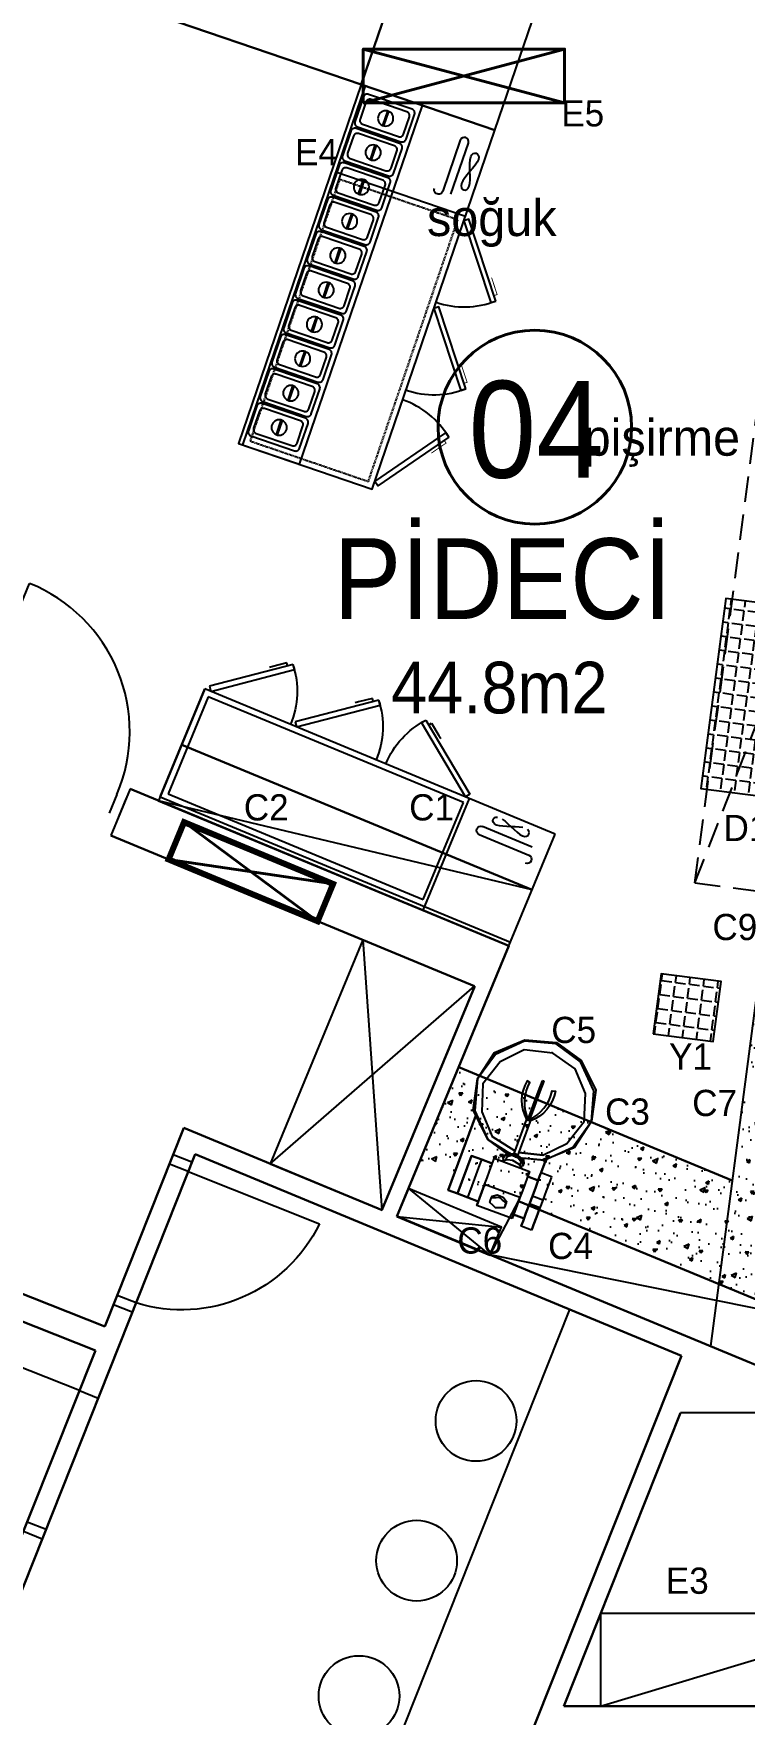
# Model space of a CAD drawing. Header units: millimetres. Extents: x -2729 to 15248, y -12439 to 5292.
# Drawn here: x 4882 to 5234, y -11096 to -10263 of the extents above; entities that cross this region are included whole.
import ezdxf

# ---------------------------------------------------------------- set-up
doc = ezdxf.new("R2010")
doc.units = ezdxf.units.MM
doc.linetypes.add('DASHED', pattern=[0.75, 0.5, -0.25])
doc.linetypes.add('HIDDENX2', pattern=[19.05, 12.7, -6.35])
for name, color, linetype in [('002 Çizgi', 7, 'Continuous'), ('kapı ABD', 55, 'Continuous'), ('S2000-002 Çizgi', 7, 'Continuous')]:
    doc.layers.add(name, color=color, linetype=linetype)
for name, color, linetype, lineweight in [('antet_Ном_пера__60', 7, 'Continuous', 35), ('DUVAR', 7, 'Continuous', 30), ('tefriş', 7, 'Continuous', 25)]:
    doc.layers.add(name, color=color, linetype=linetype, lineweight=lineweight)
doc.styles.add('TAKSİM', font='GOTHIC.TTF', dxfattribs={"height": 20})
doc.styles.add('Мой Ариал', font='arial.ttf', dxfattribs={"width": 0.9})

# ---------------------------------------------------------------- blocks, each defined once
blk = doc.blocks.new('sertyaet')
at = {"layer": 'kapı ABD', "color": 7}
for p, q in [((4410.82, 2180.57), (4401.58, 2184.39)), ((4408.91, 2175.95), (4399.67, 2179.77)), ((4408.91, 2175.95), (4482.82, 2145.33)), ((4376.38, 2097.42), (4367.14, 2101.25)), ((4378.29, 2102.04), (4369.05, 2105.86))]:
    blk.add_line(p, q, dxfattribs=at)
blk.add_arc((4409.36, 2174.86), 79.17, 246.89722, 338.10278, dxfattribs=at)
blk = doc.blocks.new('wruwru')
at = {"layer": 'kapı ABD', "color": 7}
for p, q in [((2.97, 9.55), (23.77, 76.39)), ((-68.64, 31.84), (-71.61, 22.29)), ((-63.87, 30.35), (-66.84, 20.8)), ((2.97, 9.55), (0, 0)), ((7.75, 8.06), (4.77, -1.49))]:
    blk.add_line(p, q, dxfattribs=at)
blk.add_arc((6.75, 2.35), 75.97, 77.05074, 158.37243, dxfattribs=at)
blk = doc.blocks.new('A$C65ED232B')
at = {"layer": 'S2000-002 Çizgi', "linetype": 'ByBlock', "flags": 128}
for points in [[(77.3, 42.7), (72.9, 57.8), (58.7, 73), (39.1, 77.4), (19.6, 73), (5.3, 57.8), (0, 38.2), (5.3, 19.6), (19.6, 4.4), (39.1, 0), (20.5, 5.3), (6.2, 19.6), (0.9, 38.2), (6.2, 57.8), (20.5, 72), (39.1, 77.4), (58.7, 72), (72.9, 57.8), (76.4, 41.8)], [(7.1, 38.2), (11.5, 56), (24, 67.6), (40.9, 73), (57.8, 67.6), (70.2, 56)], [(86.3, 57.8), (86.3, 56.9)], [(112, 56.9), (104, 56.9), (94.2, 56.9), (86.3, 56.9)], [(112, 56.9), (104, 56.9), (94.2, 56.9), (86.3, 56.9)], [(112, 57.8), (112, 56.9)], [(76.4, 38.2), (77.3, 40.9), (78.2, 43.6), (80.9, 44.5), (79.1, 44.5), (77.3, 43.6), (76.4, 40.9), (75.5, 38.2)], [(82.7, 31.1), (80.9, 33.8), (80, 38.2), (80.9, 41.8), (82.7, 44.5)], [(81.8, 43.6), (80.9, 44.5)], [(82.7, 25.8), (83.5, 25.8), (87.1, 25.8), (91.6, 25.8), (96, 25.8), (100.5, 25.8), (100.5, 49.8), (114.7, 49.8), (100.5, 49.8), (96, 49.8), (91.6, 49.8), (87.1, 49.8), (83.5, 49.8), (82.7, 49.8)], [(100.5, 49.8), (96, 49.8), (91.6, 49.8), (87.1, 49.8), (83.5, 49.8), (82.7, 49.8), (82.7, 25.8), (83.5, 25.8), (87.1, 25.8), (91.6, 25.8), (96, 25.8), (100.5, 25.8)], [(114.7, 25.8), (114.7, 49.8)], [(70.2, 21.4), (57.8, 9.8), (40.9, 4.4), (24, 9.8), (11.5, 21.4), (7.1, 38.2), (7.1, 39.1)], [(25.8, 37.4), (32.9, 37.4), (42.7, 37.4), (52.5, 37.4), (42.7, 37.4), (32.9, 37.4), (25.8, 37.4), (25.8, 38.2)], [(76.4, 33.8), (72.9, 19.6), (58.7, 5.3), (39.1, 0), (58.7, 4.4), (72.9, 19.6), (76.4, 32.9)], [(75.5, 39.1), (53.3, 39.1), (52.5, 39.1), (52.5, 38.2), (52.5, 37.4), (52.5, 36.5), (53.3, 36.5), (75.5, 36.5)], [(75.5, 37.4), (75.5, 38.2), (76.4, 34.7), (77.3, 32), (79.1, 31.1), (80.9, 31.1), (78.2, 32), (77.3, 34.7), (76.4, 38.2), (76.4, 37.4)], [(77.3, 38.2), (77.3, 40), (79.1, 42.7), (80.9, 42.7)], [(80.9, 32.9), (79.1, 32.9), (77.3, 35.6), (77.3, 38.2), (77.3, 37.4)], [(80, 38.2), (80, 37.4)], [(108.5, 32.9), (110.2, 32.9), (111.1, 35.6), (112, 38.2), (111.1, 40), (110.2, 42.7), (108.5, 42.7), (106.7, 42.7), (105.8, 42.7), (104, 40), (104, 38.2), (104, 35.6), (105.8, 32.9), (106.7, 32.9)], [(108.5, 42.7), (106.7, 42.7), (105.8, 40), (104.9, 38.2)], [(106.7, 32.9), (105.8, 35.6), (104.9, 38.2), (104.9, 37.4)], [(80.9, 31.1), (81.8, 32)], [(80.9, 18.7), (81.8, 18.7), (85.4, 18.7), (90.7, 18.7), (96.9, 18.7), (102.2, 18.7), (108.5, 18.7), (113.8, 18.7), (116.5, 18.7), (117.3, 18.7), (116.5, 18.7), (113.8, 18.7), (108.5, 18.7), (102.2, 18.7)], [(96.9, 11.6), (96.9, 18.7), (90.7, 18.7), (85.4, 18.7), (81.8, 18.7), (80.9, 18.7), (80.9, 11.6), (81.8, 11.6), (85.4, 11.6), (90.7, 11.6), (96.9, 11.6), (102.2, 11.6), (108.5, 11.6), (113.8, 11.6), (116.5, 11.6)], [(80.9, 11.6), (81.8, 11.6), (85.4, 11.6), (90.7, 11.6), (96.9, 11.6), (102.2, 11.6)], [(116.5, 11.6), (113.8, 11.6), (108.5, 11.6), (102.2, 11.6), (102.2, 18.7), (96.9, 18.7)], [(117.3, 11.6), (117.3, 18.7)]]:
    blk.add_lwpolyline(points, dxfattribs=at)
for points in [[(61.3, 70.3), (112, 70.3)], [(112, 70.3), (112, 64)], [(73.8, 39.1), (70.2, 56)], [(86.3, 56.9), (86.3, 64), (112, 64), (112, 56.9), (112, 64), (86.3, 64)], [(86.3, 56.9), (86.3, 57.8)], [(86.3, 49.8), (86.3, 56.9)], [(112, 56.9), (112, 57.8)], [(112, 56.9), (112, 49.8)], [(25.8, 38.2), (32.9, 38.2), (42.7, 38.2), (52.5, 38.2), (42.7, 38.2), (32.9, 38.2)], [(70.2, 21.4), (73.8, 36.5)], [(108.5, 32.9), (106.7, 32.9)], [(86.3, 18.7), (86.3, 25.8)], [(114.7, 25.8), (100.5, 25.8)], [(112, 25.8), (112, 18.7)], [(80.9, 18.7), (72.9, 18.7)], [(117.3, 11.6), (116.5, 11.6)]]:
    blk.add_lwpolyline(points, close=True, dxfattribs=at)
for points in [[(52.5, 39.1), (52.5, 37.8, 0.235134), (29.6, 45.4), (29.3, 47.4, -0.269873)], [(52.5, 36.5), (52.5, 37.8, -0.235134), (29.6, 30.2), (29.3, 28.2, 0.269873)]]:
    blk.add_lwpolyline(points, format="xyb", close=True, dxfattribs=at)
blk = doc.blocks.new('A$C01E77913')
at = {"layer": 'S2000-002 Çizgi'}
for points in [[(2, 26.8), (15, 26.8, -0.414214), (17, 24.8), (17, 2, -0.414214), (15, 0), (2, 0, -0.414214), (0, 2), (0, 24.8, -0.414214)], [(4, 24.8), (13, 24.8, -0.414214), (15, 22.8), (15, 4, -0.414214), (13, 2), (4, 2, -0.414214), (2, 4), (2, 22.8, -0.414214)]]:
    blk.add_lwpolyline(points, format="xyb", close=True, dxfattribs=at)
blk.add_lwpolyline([(4.71, 14.27), (12.21, 14.27), (12.21, 13.52), (4.71, 13.52)], close=True, dxfattribs=at)
blk.add_circle((8.46, 13.87), 3.82, dxfattribs=at)
blk = doc.blocks.new('188-70-M')
at = {"layer": '002 Çizgi', "color": 7}
blk.add_line((47.58, -126.01), (47.58, 61.99), dxfattribs=at)
for points in [[(-48.08, 25.3), (-22.47, 59.53), (-20.42, 57.99), (-46.03, 23.76)], [(-20.42, -126.01), (49.58, -126.01), (49.58, 61.99), (-20.42, 61.99)], [(17.58, 61.99), (17.58, -126.02), (49.58, -126.02), (49.58, 61.99)], [(-48.23, -0.07), (-22.46, -34.18), (-20.42, -32.64), (-46.19, 1.48)], [(-48.23, -46.05), (-22.46, -80.16), (-20.42, -78.61), (-46.19, -44.5)], [(-17.39, -109.57), (-17.22, -108.11), (-16.77, -106.41), (-16.12, -104.55), (-15.39, -102.6), (-14.65, -100.65), (-14.01, -98.79), (-13.56, -97.09), (-13.39, -95.63), (-13.56, -94.48), (-14.01, -93.67), (-14.65, -93.18), (-15.39, -93.01), (-16.12, -93.18), (-16.77, -93.67), (-17.22, -94.48), (-17.39, -95.63), (-17.22, -97.09), (-16.77, -98.79), (-16.12, -100.65), (-15.39, -102.6), (-14.65, -104.55), (-14.01, -106.41), (-13.56, -108.11), (-13.39, -109.57), (-13.56, -110.72), (-14.01, -111.53), (-14.65, -112.02), (-15.39, -112.19), (-16.12, -112.02), (-16.77, -111.53), (-17.22, -110.72)]]:
    blk.add_lwpolyline(points, close=True, dxfattribs=at)
at = {"layer": '002 Çizgi', "color": 7, "linetype": 'DASHED'}
blk.add_lwpolyline([(44.58, -78.01), (44.58, 58.99), (-17.42, 58.99), (-17.42, -78.01)], close=True, dxfattribs=at)
at = {"layer": '002 Çizgi', "color": 7, "const_width": 0.428}
for points in [[(-46.4, 27.55), (-47.72, 28.54), (-43.49, 34.19), (-42.41, 35.64)], [(-46.54, -2.32), (-47.86, -3.31), (-43.6, -8.95), (-42.51, -10.39)], [(-46.54, -48.29), (-47.86, -49.29), (-43.6, -54.92), (-42.51, -56.37)]]:
    blk.add_lwpolyline(points, dxfattribs=at)
at = {"layer": '002 Çizgi', "color": 7}
blk.add_lwpolyline([(47.58, -81.01), (-20.42, -81.01)], dxfattribs=at)
for points in [[(-10.08, -89.01), (-10.08, -115.68, 1), (-5.74, -115.68)], [(-5.74, -115.68), (-5.74, -89.01, -1), (-1.39, -89.01)]]:
    blk.add_lwpolyline(points, format="xyb", dxfattribs=at)
for centre, start, end in [((-20.42, 57.99), 229.75503, 270), ((-20.42, -32.64), 90, 130.50921), ((-20.42, -78.61), 90, 130.50921)]:
    blk.add_arc(centre, 42.75, start, end, dxfattribs=at)
at = {"layer": '002 Çizgi', "color": 7, "xscale": -1, "rotation": 90}
for p in [(46.98, 56.48), (46.98, 38.48), (46.98, 20.48), (46.98, 2.48), (46.98, -15.52), (46.98, -33.52), (46.98, -51.52), (46.98, -69.52), (46.98, -87.52), (46.59, -105.52)]:
    blk.add_blockref('A$C01E77913', p, dxfattribs=at)
blk = doc.blocks.new('A$C403F2A37')
for p, q in [((0, 0), (50, 15)), ((0, 15), (50, 0))]:
    blk.add_line(p, q)
blk.add_lwpolyline([(0, 0), (50, 0), (50, 15), (0, 15)], close=True)
blk = doc.blocks.new('A$C34EC4B2C')
at = {"layer": 'S2000-002 Çizgi'}
for p, q in [((80.83, 87.67), (46.6, 62.05)), ((48.14, 60), (82.37, 85.61)), ((77.59, 87.3), (71.93, 83.07)), ((78.58, 85.98), (77.59, 87.3)), ((82.37, 85.61), (80.83, 87.67)), ((104.65, 85.77), (106.2, 87.82)), ((138.76, 60), (104.65, 85.77)), ((106.2, 87.82), (140.31, 62.05)), ((108.44, 86.12), (109.44, 87.44)), ((109.44, 87.44), (115.07, 83.18)), ((150.63, 85.77), (152.18, 87.82)), ((184.74, 60), (150.63, 85.77)), ((152.18, 87.82), (186.29, 62.05)), ((154.42, 86.12), (155.42, 87.44)), ((155.42, 87.44), (161.05, 83.18)), ((71.93, 83.07), (70.49, 81.99)), ((115.07, 83.18), (116.52, 82.09)), ((161.05, 83.18), (162.5, 82.09)), ((0, 0), (0, 60)), ((0, 60), (188, 60)), ((46.11, 60), (46.11, 0)), ((46.6, 62.05), (48.14, 60)), ((140.31, 62.05), (138.76, 60)), ((186.29, 62.05), (184.74, 60)), ((188, 2), (188, 60)), ((188, 60), (188, 0)), ((12, 54.97), (12.17, 55.71)), ((12.17, 54.24), (12, 54.97)), ((12.17, 55.71), (12.66, 56.35)), ((12.66, 53.6), (12.17, 54.24)), ((12.66, 56.35), (13.47, 56.8)), ((13.47, 53.14), (12.66, 53.6)), ((14.62, 52.97), (13.47, 53.14)), ((16.07, 53.14), (14.62, 52.97)), ((16.07, 56.8), (17.78, 56.35)), ((17.78, 53.6), (16.07, 53.14)), ((17.78, 56.35), (19.64, 55.71)), ((19.64, 54.24), (17.78, 53.6)), ((19.64, 55.71), (21.59, 54.97)), ((21.59, 54.97), (19.64, 54.24)), ((23.54, 55.71), (21.59, 54.97)), ((21.59, 54.97), (23.54, 54.24)), ((25.4, 56.35), (23.54, 55.71)), ((23.54, 54.24), (25.4, 53.6)), ((27.1, 56.8), (25.4, 56.35)), ((25.4, 53.6), (27.1, 53.14)), ((27.1, 53.14), (28.56, 52.97)), ((28.56, 52.97), (29.7, 53.14)), ((30.52, 56.35), (29.7, 56.8)), ((29.7, 53.14), (30.52, 53.6)), ((31.01, 55.71), (30.52, 56.35)), ((30.52, 53.6), (31.01, 54.24)), ((31.17, 54.97), (31.01, 55.71)), ((31.01, 54.24), (31.17, 54.97)), ((48, 5), (48, 57)), ((48, 57), (185, 57)), ((185, 57), (185, 5)), ((8, 49.66), (34.67, 49.66)), ((34.67, 45.32), (8, 45.32)), ((188, 2), (0, 2)), ((185, 5), (48, 5)), ((188, 0), (0, 0))]:
    blk.add_line(p, q, dxfattribs=at)
for centre, radius, start, end in [((48.14, 60), 42.75, 0, 40.24497), ((138.76, 60), 42.75, 139.49079, 180), ((184.74, 60), 42.75, 139.49079, 180), ((8, 43.15), 2.17, 90, 270), ((34.67, 47.49), 2.17, 270, 90)]:
    blk.add_arc(centre, radius, start, end, dxfattribs=at)

msp = doc.modelspace()

# ---------------------------------------------------------------- hatches: boundary and pattern name
h = msp.add_hatch()
h.set_pattern_fill('ANGLE', color=256, angle=172.5)
h.set_pattern_definition([(172.5, (8256.342, -5360.358), (-0.9117254, -6.925242), [5.08, -1.905]), (262.5, (8256.342, -5360.358), (6.925242, -0.9117254), [5.08, -1.905])])
h.paths.add_polyline_path([(5212.831, -10637.391), (5242.574, -10641.307), (5254.974, -10547.119), (5225.231, -10543.203)])
h = msp.add_hatch()
h.set_pattern_fill('ANGLE', color=256, angle=-7.500609)
h.set_pattern_definition([(352.49939, (-3252.783, -12382.319), (0.911799, 6.9252327), [5.08, -1.905]), (82.49939, (-3252.783, -12382.319), (-6.9252327, 0.911799), [5.08, -1.905])])
h.paths.add_polyline_path([(5222.877, -10733.112), (5193.134, -10729.196), (5189.218, -10758.939), (5218.961, -10762.855)])
h = msp.add_hatch()
h.set_pattern_fill('ANGLE', color=256, angle=-7.500609)
h.set_pattern_definition([(352.49939, (-3252.783, -12382.319), (0.911799, 6.9252327), [5.08, -1.905]), (82.49939, (-3252.783, -12382.319), (-6.9252327, 0.911799), [5.08, -1.905])])
h.paths.add_polyline_path([(5222.877, -10733.112), (5193.134, -10729.196), (5189.218, -10758.939), (5218.961, -10762.855)])
at = {"layer": 'S2000-002 Çizgi'}
h = msp.add_hatch(dxfattribs=at)
h.set_pattern_fill('AR-CONC', color=252, scale=0.1, angle=-22.5)
h.set_pattern_definition([(27.5, (-1e-11, -12635.68), (16.221706, -8.444485), [1.905, -20.955]), (332.5, (-1e-11, -12635.68), (4.05536, 19.00006), [1.524, -16.76406]), (77.95144, (1.352, -12636.384), (20.27707, 10.55557), [1.619, -17.809024]), (23.6842, (1.944, -12630.987), (23.43555, -14.25795), [2.8575, -31.4325]), (74.13556, (3.897, -12632.175), (31.40187, 13.77413), [2.4285, -26.71356]), (328.68415, (1.944, -12630.987), (31.40187, 13.77413), [2.286, -25.14597]), (358.5, (3.805, -12633.132), (10.093824, -15.250104), [1.905, -20.955]), (303.5, (3.805, -12633.132), (12.75833, 14.65169), [1.524, -16.764]), (48.95145, (4.646, -12634.403), (22.852155, -0.598416), [1.619, -17.808994]), (15, (-1e-11, -12635.6804), (3.521131, 7.693671), [0, -16.5608, 0, -17.018, 0, -16.8275]), (345, (-1e-11, -12635.68), (10.007076, 6.6984), [0, -9.7028, 0, -16.1798, 0, -6.4135]), (305, (-5.233, -12633.513), (12.307708, -5.718094), [0, -6.35, 0, -19.812, 0, -26.289]), (295, (-7.58, -12632.541), (14.658382, -3.319557), [0, -8.255, 0, -13.1572, 0, -18.669])])
h.paths.add_polyline_path([(5280.765, -10743.985), (5240.606, -10738.698), (5221.61, -10882.957), (5261.109, -10899.318)])
h.paths.add_polyline_path([(5228.366, -10831.636), (5092.751, -10775.462), (5073.617, -10821.656), (5221.61, -10882.957)])

# ---------------------------------------------------------------- linework, layer by layer
for p, q in [((5044.46, -10288.536), (5067.116, -10222.304)), ((4929.847, -10637.63), (4920.28, -10660.727)), ((5129.106, -10687.694), (4943.936, -10643.466)), ((5108.33, -10868.507), (5122.461, -10841.888)), ((5261.109, -10899.318), (5108.33, -10868.507)), ((5163.117, -11092.249), (5315.117, -11046.249))]:
    msp.add_line(p, q)
at = {"color": 4, "lineweight": 40, "ltscale": 0.005}
for p, q in [((5145.267, -10297.576), (5045.471, -10271.044)), ((5045.471, -10297.576), (5145.267, -10271.044))]:
    msp.add_line(p, q, dxfattribs=at)
at = {"color": 3, "lineweight": 40, "ltscale": 0.005}
for p, q in [((4956.569, -10654.11), (5022.826, -10703.203)), ((4948.916, -10672.588), (5030.48, -10684.725))]:
    msp.add_line(p, q, dxfattribs=at)
for points in [[(5110.692, -10311.192), (5133.348, -10244.96), (5067.116, -10222.304), (5044.462, -10288.53)], [(5254.974, -10547.119), (5225.231, -10543.203), (5212.831, -10637.391), (5242.574, -10641.307)], [(5189.218, -10758.939), (5218.961, -10762.855), (5222.877, -10733.112), (5193.134, -10729.196)], [(5189.218, -10758.939), (5218.961, -10762.855), (5222.877, -10733.112), (5193.134, -10729.196)], [(5163.117, -11092.249), (5315.117, -11092.249), (5315.117, -11046.249), (5163.117, -11046.249)]]:
    msp.add_lwpolyline(points, close=True)
at = {"color": 4, "lineweight": 40, "ltscale": 0.005}
msp.add_lwpolyline([(5045.471, -10297.576), (5045.471, -10271.044), (5145.267, -10271.044), (5145.267, -10297.576)], close=True, dxfattribs=at)
at = {"color": 3, "lineweight": 40, "ltscale": 0.005, "const_width": 3}
msp.add_lwpolyline([(4948.916, -10672.588), (5022.826, -10703.203), (5030.48, -10684.725), (4956.569, -10654.11)], close=True, dxfattribs=at)
at = {"color": 1, "lineweight": 40, "ltscale": 0.005}
msp.add_circle((5130.498, -10458.367), 48, dxfattribs=at)
at = {"layer": 'DUVAR', "linetype": 'Continuous'}
for p, q in [((5044.46, -10288.536), (4911.995, -10243.223)), ((5129.106, -10687.694), (4955.416, -10615.749)), ((5117.625, -10715.41), (4929.847, -10637.63)), ((5100.667, -10735.446), (4920.28, -10660.727)), ((5117.625, -10715.41), (5062.073, -10849.525)), ((5100.691, -10735.389), (5054.682, -10846.464)), ((5228.366, -10831.636), (5092.751, -10775.462)), ((4956.505, -10805.622), (4917.326, -10904.096)), ((4956.505, -10805.622), (5033.685, -10837.588)), ((4962.111, -10818.581), (4687.909, -11507.782)), ((5203.153, -10918.568), (4962.111, -10818.581)), ((4999.311, -10823.351), (5033.685, -10837.588)), ((5054.745, -10846.311), (5033.685, -10837.588)), ((5261.109, -10899.318), (5122.461, -10841.888)), ((5284.507, -10941.481), (5062.136, -10849.373)), ((4774.262, -10860.91), (4912.61, -10915.952)), ((4822.039, -10866.186), (4917.326, -10904.096)), ((4912.61, -10915.952), (4870.412, -11022.014)), ((5203.153, -10918.568), (4948.137, -11559.545)), ((5202.686, -10946.794), (5144.816, -11092.249)), ((5769.709, -11092.249), (5144.816, -11092.249))]:
    msp.add_line(p, q, dxfattribs=at)
at = {"layer": 'S2000-002 Çizgi', "linetype": 'HIDDENX2'}
for q in [(5267.445, -10247.051), (5374.082, -10261.09), (5316.527, -10698.26)]:
    msp.add_line((5209.89, -10684.221), q, dxfattribs=at)
at = {"layer": 'S2000-002 Çizgi'}
msp.add_line((5309.015, -10946.794), (5202.686, -10946.794), dxfattribs=at)
msp.add_lwpolyline([(5240.602, -10738.696), (5217.557, -10913.75), (5284.507, -10941.481), (5310, -10747.839)], close=True, dxfattribs=at)
at = {"layer": 'tefriş'}
for p, q in [((5045.234, -10712.485), (4999.289, -10823.407)), ((5045.234, -10712.485), (5054.721, -10846.368)), ((4999.289, -10823.407), (5100.667, -10735.446)), ((5147.726, -10895.576), (4888.299, -11547.642)), ((4904.715, -10935.796), (4839.673, -10909.919)), ((4904.715, -10935.796), (4914.006, -10939.492)), ((4878.838, -11000.837), (4888.129, -11004.534)), ((4876.989, -11005.483), (4886.281, -11009.18))]:
    msp.add_line(p, q, dxfattribs=at)
for centre in [(5101.345, -10950.814), (5071.894, -11020.085), (5043.325, -11087.155)]:
    msp.add_circle(centre, 20, dxfattribs=at)

# ---------------------------------------------------------------- block references
for name, p, rotation in [('sertyaet', (7025.352, -15018.626), 90.00000000000345), ('A$C403F2A37', (5062.073, -10849.525), 337.5000000036674)]:
    msp.add_blockref(name, p, dxfattribs=dict(rotation=rotation))
at = {"layer": 'kapı ABD', "color": 7, "xscale": -1, "rotation": 231.0162130804064}
msp.add_blockref('wruwru', (4949.364, -10823.571), dxfattribs=at)
at = {"layer": 'S2000-002 Çizgi', "rotation": 161.1155474623162}
msp.add_blockref('188-70-M', (5050.589, -10423.813), dxfattribs=at)
at = {"layer": 'S2000-002 Çizgi', "xscale": -1, "rotation": 337.5000000036666}
msp.add_blockref('A$C34EC4B2C', (5117.625, -10715.41), dxfattribs=at)
at = {"layer": 'S2000-002 Çizgi', "xscale": -0.7792207792207789, "yscale": 0.7792207792207791, "zscale": 0.7792207792207791, "rotation": 69.62113879020804}
msp.add_blockref('A$C65ED232B', (5169.226, -10773.739), dxfattribs=at)

# ---------------------------------------------------------------- texts
at = {"style": 'TAKSİM'}
for s, height, p in [('E5', 13, (5143.625, -10309.341)), ('E4', 13, (5011.581, -10328.567)), ('soğuk', 18, (5077.056, -10363.655)), ('pişirme', 18, (5154.704, -10472.504)), ('C2', 13, (4986.217, -10653.269)), ('C1', 13, (5068.208, -10653.269)), ('D1', 13, (5224.08, -10663.479)), ('C9', 13, (5218.576, -10712.564)), ('C5', 13, (5138.667, -10763.562)), ('Y1', 13, (5197.078, -10776.785)), ('C3', 13, (5165.314, -10804.038)), ('C7', 13, (5208.532, -10799.756)), ('C6', 13, (5092.097, -10867.902)), ('C4', 13, (5137.068, -10870.61)), ('E3', 13, (5195.482, -11036.499))]:
    msp.add_text(s, height=height, dxfattribs=at).set_placement(p)
at = {"lineweight": 40, "ltscale": 0.005, "attachment_point": 8, "style": 'Мой Ариал'}
for s, insert, char_height in [('PİDECİ', (5114.539, -10553.994), 40), ('44.8{\\fArial|b0|i0|c186|p34;m2}', (5112.9, -10600.575), 25.6)]:
    msp.add_mtext(s, dxfattribs=dict(at, insert=insert, char_height=char_height))
at = {"layer": 'antet_Ном_пера__60', "color": 1, "linetype": 'Continuous', "insert": (5131.205, -10484.113), "char_height": 48, "attachment_point": 8, "style": 'Мой Ариал'}
msp.add_mtext('04', dxfattribs=at)

doc.saveas('drawing.dxf')
